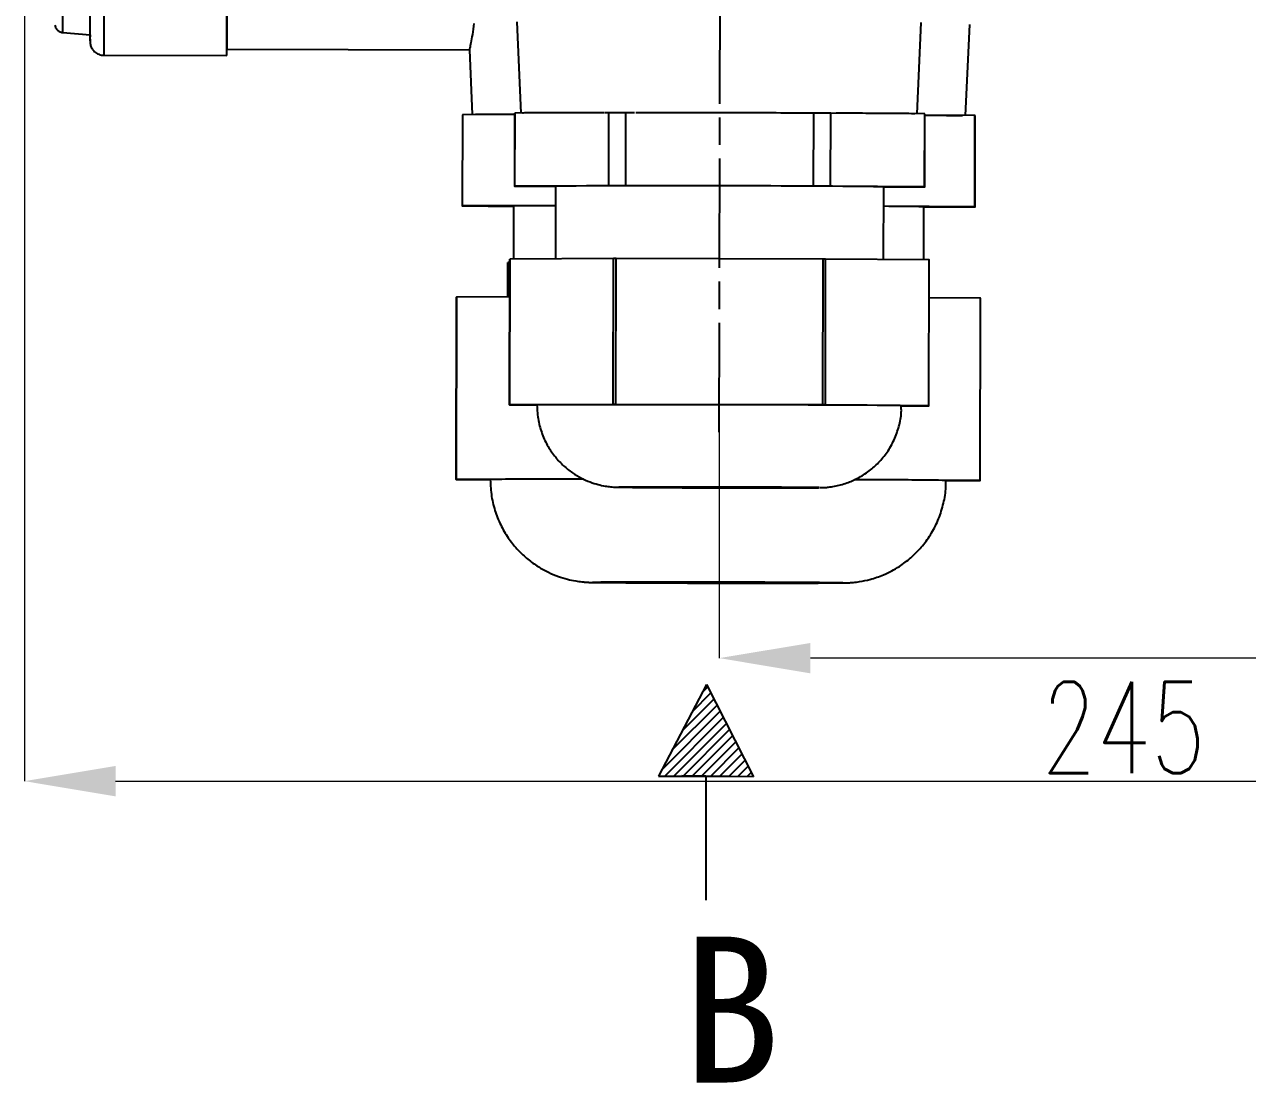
# Model space of a CAD drawing. Header units: millimetres. Extents: x 2104 to 4053, y 855 to 2233.
# Drawn here: x 2449.2 to 2583.3, y 1831.5 to 1947.5 of the extents above; entities that cross this region are included whole.
import ezdxf

# ---------------------------------------------------------------- set-up
doc = ezdxf.new("R2010")
doc.units = ezdxf.units.MM
doc.linetypes.add('AM_ISO08W050', pattern=[18, 12, -1.5, 3, -1.5])
for name, color, linetype, lineweight in [('AM_7', 4, 'AM_ISO08W050', 25), ('文字', 7, 'Continuous', 13), ('标注', 3, 'Continuous', 13)]:
    doc.layers.add(name, color=color, linetype=linetype, lineweight=lineweight)
doc.layers.add('layer 1', color=7, linetype='Continuous')
doc.styles.add('SLDTEXTSTYLE1', font='txt.shx', dxfattribs={"width": 0.7, "bigfont": 'gbcbig.shx'})
doc.styles.add('STYLE1', font='txt.shx', dxfattribs={"width": 0.8, "height": 3, "bigfont": 'hzdx.shx'})
doc.dimstyles.new('SLDDIMSTYLE12$0', dxfattribs={"dimtxt": 12, "dimasz": 10, "dimexe": 0, "dimexo": 0.0625, "dimgap": 0.875, "dimtad": 1, "dimdec": 1, "dimlfac": 1.8, "dimrnd": 1e-09, "dimzin": 12, "dimdsep": 46, "dimtxsty": 'SLDTEXTSTYLE1', "dimcen": 0.09, "dimdle": 8.16, "dimclrd": 3, "dimclre": 3, "dimadec": 0, "dimazin": 3, "dimtfac": 1, "dimtdec": 1, "dimtofl": 0, "dimtmove": 0, "dimatfit": 3, "dimfxl": 0, "dimfrac": 2, "dimtolj": 1, "dimlwd": 5, "dimlwe": 5, "dimarcsym": 0})

# ---------------------------------------------------------------- blocks, each defined once
blk = doc.blocks.new('*D59')
at = {"layer": 'Defpoints', "color": 0, "transparency": 16777216}
for p in [(2449.16, 2012.18), (2690.3, 1916.69), (2690.3, 1864.56)]:
    blk.add_point(p, dxfattribs=at)
at = {"layer": '标注', "color": 3, "lineweight": 5, "transparency": 16777216}
blk.add_line((2449.16, 2012.12), (2449.16, 1864.56), dxfattribs=at)
at = {"layer": '标注', "color": 3, "linetype": 'Continuous', "lineweight": 5, "transparency": 16777216}
for p, q in [((2690.3, 1916.62), (2690.3, 1864.56)), ((2459.16, 1864.56), (2680.3, 1864.56))]:
    blk.add_line(p, q, dxfattribs=at)
at = {"layer": '标注', "color": 3, "transparency": 16777216}
for points in [[(2459.16, 1866.23), (2459.16, 1862.89), (2449.16, 1864.56)], [(2680.3, 1866.23), (2680.3, 1862.89), (2690.3, 1864.56)]]:
    blk.add_solid(points, dxfattribs=at)
at = {"layer": '标注', "color": 0, "transparency": 16777216, "insert": (2569.73, 1870.44), "char_height": 10, "attachment_point": 5, "style": 'SLDTEXTSTYLE1'}
blk.add_mtext('\\A1;245', dxfattribs=at)
blk = doc.blocks.new('*D74')
at = {"layer": 'Defpoints', "color": 0, "transparency": 16777216}
for p in [(2690.3, 1916.69), (2525.38, 1905.83), (2525.38, 1878.05)]:
    blk.add_point(p, dxfattribs=at)
at = {"layer": '标注', "color": 3, "lineweight": 5, "transparency": 16777216}
blk.add_line((2690.3, 1916.62), (2690.3, 1878.05), dxfattribs=at)
at = {"layer": '标注', "color": 3, "linetype": 'Continuous', "lineweight": 5, "transparency": 16777216}
for p, q in [((2525.38, 1905.76), (2525.38, 1878.05)), ((2680.3, 1878.05), (2535.38, 1878.05))]:
    blk.add_line(p, q, dxfattribs=at)
at = {"layer": '标注', "color": 3, "transparency": 16777216}
for points in [[(2535.38, 1879.71), (2535.38, 1876.38), (2525.38, 1878.05)], [(2680.3, 1879.71), (2680.3, 1876.38), (2690.3, 1878.05)]]:
    blk.add_solid(points, dxfattribs=at)
at = {"layer": '标注', "color": 0, "transparency": 16777216, "insert": (2607.84, 1883.92), "char_height": 10, "attachment_point": 5, "style": 'SLDTEXTSTYLE1'}
blk.add_mtext('\\A1;165', dxfattribs=at)

msp = doc.modelspace()

# ---------------------------------------------------------------- hatches: boundary and pattern name
at = {"layer": 'layer 1'}
h = msp.add_hatch(dxfattribs=at)
h.set_pattern_fill('ANSI31', color=256, scale=0.225)
h.set_pattern_definition([(45, (-4593.68635, 3074.7215), (-0.50513941, 0.50513941), [])])
h.paths.add_polyline_path([(2523.985, 1875.157), (2518.706, 1865.122), (2523.917, 1865.122), (2529.128, 1865.051)])

# ---------------------------------------------------------------- linework, layer by layer
at = {"color": 7, "linetype": 'Continuous', "lineweight": 25}
for p, q in [((2503.185, 1947.806), (2503.603, 1937.811)), ((2547.07, 1937.73), (2547.525, 1947.723)), ((2552.4, 1937.535), (2552.855, 1947.523)), ((2453.365, 1946.653), (2456.352, 1946.386)), ((2457.848, 1944.157), (2471.348, 1944.132)), ((2471.354, 1944.808), (2497.975, 1944.758)), ((2497.975, 1944.757), (2498.272, 1937.637)), ((2497.211, 1937.629), (2497.192, 1927.629)), ((2497.224, 1927.633), (2497.243, 1937.633)), ((2502.938, 1937.653), (2497.243, 1937.633)), ((2502.938, 1937.805), (2502.923, 1929.805)), ((2502.949, 1929.809), (2502.964, 1937.809)), ((2512.72, 1937.844), (2502.964, 1937.809)), ((2513.272, 1937.846), (2512.789, 1937.844)), ((2513.257, 1929.846), (2513.272, 1937.846)), ((2515.116, 1929.845), (2515.131, 1937.845)), ((2516.062, 1937.844), (2515.131, 1937.845)), ((2534.446, 1937.809), (2516.227, 1937.843)), ((2535.746, 1937.807), (2534.61, 1937.809)), ((2535.731, 1929.807), (2535.746, 1937.807)), ((2537.59, 1929.8), (2537.605, 1937.8)), ((2547.913, 1937.724), (2537.605, 1937.8)), ((2547.898, 1929.724), (2547.913, 1937.724)), ((2547.923, 1929.721), (2547.938, 1937.721)), ((2553.429, 1937.527), (2547.938, 1937.568)), ((2553.41, 1927.528), (2553.429, 1937.527)), ((2553.442, 1927.523), (2553.461, 1937.523)), ((2513.257, 1929.846), (2502.949, 1929.809)), ((2502.949, 1929.802), (2507.423, 1929.769)), ((2507.423, 1929.797), (2507.408, 1921.825)), ((2535.731, 1929.807), (2515.116, 1929.845)), ((2547.898, 1929.724), (2537.59, 1929.8)), ((2543.408, 1921.757), (2543.423, 1929.729)), ((2543.423, 1929.702), (2547.898, 1929.718)), ((2507.419, 1927.67), (2497.224, 1927.633)), ((2497.224, 1927.625), (2502.817, 1927.584)), ((2502.817, 1927.618), (2502.807, 1921.808)), ((2553.41, 1927.528), (2543.419, 1927.601)), ((2547.806, 1921.725), (2547.817, 1927.534)), ((2547.817, 1927.499), (2553.41, 1927.519)), ((2502.195, 1917.651), (2502.202, 1921.429)), ((2502.202, 1921.428), (2502.195, 1917.651)), ((2502.408, 1921.43), (2502.202, 1921.429)), ((2502.408, 1921.806), (2502.378, 1905.807)), ((2502.379, 1905.807), (2502.409, 1921.807)), ((2513.767, 1921.847), (2502.409, 1921.807)), ((2513.737, 1905.848), (2513.767, 1921.847)), ((2514.021, 1905.848), (2514.051, 1921.847)), ((2536.766, 1921.805), (2514.051, 1921.847)), ((2536.736, 1905.805), (2536.766, 1921.805)), ((2537.02, 1905.804), (2537.05, 1921.804)), ((2548.408, 1921.72), (2537.05, 1921.804)), ((2548.378, 1905.72), (2548.408, 1921.72)), ((2548.378, 1905.721), (2548.408, 1921.72)), ((2496.549, 1917.63), (2496.511, 1897.63)), ((2496.512, 1897.631), (2496.549, 1917.631)), ((2502.401, 1917.652), (2496.549, 1917.631)), ((2554.048, 1917.523), (2548.401, 1917.564)), ((2554.01, 1897.523), (2554.048, 1917.523)), ((2554.011, 1897.522), (2554.049, 1917.522)), ((2508.058, 1905.827), (2502.379, 1905.807)), ((2502.379, 1905.806), (2505.379, 1905.784)), ((2513.737, 1905.848), (2508.058, 1905.827)), ((2525.378, 1905.826), (2514.021, 1905.848)), ((2536.736, 1905.805), (2525.378, 1905.826)), ((2542.699, 1905.762), (2537.02, 1905.804)), ((2548.378, 1905.721), (2542.699, 1905.762)), ((2545.338, 1905.709), (2548.378, 1905.72)), ((2503.61, 1897.656), (2496.512, 1897.631)), ((2496.512, 1897.63), (2500.262, 1897.602)), ((2510.488, 1897.681), (2503.61, 1897.656)), ((2546.912, 1897.575), (2540.221, 1897.624)), ((2554.01, 1897.523), (2546.912, 1897.575)), ((2550.219, 1897.508), (2554.01, 1897.522)), ((2514.39, 1896.786), (2514.361, 1896.784)), ((2514.361, 1896.784), (2514.504, 1896.778)), ((2511.54, 1886.356), (2511.49, 1886.352))]:
    msp.add_line(p, q, dxfattribs=at)
at = {"color": 7, "linetype": 'Continuous', "lineweight": 25, "flags": 128}
for points in [[(2456.35, 1946.386), (2456.35, 1946.337), (2456.352, 1946.16), (2456.354, 1946.337), (2456.358, 1946.857), (2456.361, 1947.683), (2456.364, 1948.76), (2456.368, 1950.014), (2456.37, 1951.36), (2456.373, 1952.706), (2456.374, 1953.96), (2456.375, 1955.037), (2456.374, 1955.863), (2456.373, 1956.383), (2456.371, 1956.56), (2456.371, 1956.56)], [(2457.868, 1948.826), (2457.864, 1947.282), (2457.86, 1945.977), (2457.855, 1944.986), (2457.851, 1944.368), (2457.848, 1944.157), (2457.848, 1944.157)], [(2456.347, 1946.386), (2456.348, 1946.119), (2456.348, 1946.118)], [(2456.348, 1946.118), (2456.35, 1945.712), (2456.352, 1945.712), (2456.355, 1946.074)], [(2515.131, 1937.845), (2514.893, 1937.845), (2514.657, 1937.846), (2514.422, 1937.846), (2514.189, 1937.846), (2513.957, 1937.846), (2513.727, 1937.846), (2513.499, 1937.846), (2513.272, 1937.846)], [(2537.605, 1937.8), (2537.378, 1937.801), (2537.15, 1937.802), (2536.92, 1937.802), (2536.688, 1937.803), (2536.455, 1937.804), (2536.22, 1937.805), (2535.984, 1937.806), (2535.746, 1937.807)], [(2502.949, 1929.809), (2502.938, 1929.808), (2502.93, 1929.807), (2502.925, 1929.806), (2502.923, 1929.805), (2502.925, 1929.805), (2502.93, 1929.804), (2502.938, 1929.803), (2502.949, 1929.802)], [(2515.116, 1929.845), (2514.878, 1929.846), (2514.642, 1929.846), (2514.407, 1929.846), (2514.173, 1929.846), (2513.942, 1929.846), (2513.712, 1929.846), (2513.484, 1929.846), (2513.257, 1929.846)], [(2537.59, 1929.8), (2537.363, 1929.801), (2537.135, 1929.802), (2536.905, 1929.802), (2536.673, 1929.803), (2536.44, 1929.804), (2536.205, 1929.805), (2535.969, 1929.806), (2535.731, 1929.807)], [(2547.898, 1929.718), (2547.909, 1929.718), (2547.917, 1929.719), (2547.922, 1929.72), (2547.923, 1929.721), (2547.922, 1929.722), (2547.917, 1929.723), (2547.909, 1929.723), (2547.898, 1929.724)], [(2497.224, 1927.633), (2497.21, 1927.632), (2497.2, 1927.631), (2497.194, 1927.63), (2497.192, 1927.629), (2497.194, 1927.628), (2497.2, 1927.627), (2497.21, 1927.626), (2497.224, 1927.625)], [(2553.41, 1927.519), (2553.424, 1927.52), (2553.434, 1927.521), (2553.44, 1927.522), (2553.442, 1927.523), (2553.44, 1927.524), (2553.434, 1927.525), (2553.424, 1927.526), (2553.41, 1927.528)], [(2514.051, 1921.847), (2514.015, 1921.847), (2513.979, 1921.847), (2513.944, 1921.847), (2513.908, 1921.847), (2513.873, 1921.847), (2513.838, 1921.847), (2513.802, 1921.847), (2513.767, 1921.847)], [(2537.05, 1921.804), (2537.015, 1921.804), (2536.979, 1921.804), (2536.944, 1921.804), (2536.908, 1921.804), (2536.873, 1921.804), (2536.837, 1921.805), (2536.802, 1921.805), (2536.766, 1921.805)], [(2514.021, 1905.848), (2513.985, 1905.848), (2513.949, 1905.848), (2513.914, 1905.848), (2513.878, 1905.848), (2513.843, 1905.848), (2513.808, 1905.848), (2513.772, 1905.848), (2513.737, 1905.848)], [(2537.02, 1905.804), (2536.985, 1905.804), (2536.949, 1905.804), (2536.914, 1905.804), (2536.878, 1905.804), (2536.843, 1905.805), (2536.807, 1905.805), (2536.772, 1905.805), (2536.736, 1905.805)], [(2545.378, 1905.726), (2545.378, 1905.726), (2545.207, 1905.734), (2544.697, 1905.743), (2543.856, 1905.753), (2542.699, 1905.762)], [(2515.144, 1896.783), (2515.329, 1896.776), (2515.876, 1896.769), (2516.766, 1896.762), (2517.967, 1896.755), (2519.435, 1896.748), (2521.117, 1896.742), (2522.953, 1896.737), (2524.875, 1896.732), (2526.815, 1896.729), (2528.703, 1896.727), (2530.47, 1896.726), (2532.052, 1896.726), (2533.393, 1896.728), (2534.443, 1896.732), (2535.165, 1896.736), (2535.532, 1896.741), (2535.532, 1896.747), (2535.165, 1896.754), (2534.443, 1896.761), (2533.393, 1896.768), (2532.052, 1896.775), (2530.47, 1896.782), (2528.703, 1896.787), (2526.815, 1896.792), (2524.875, 1896.796), (2522.953, 1896.799), (2521.117, 1896.801), (2519.435, 1896.801), (2517.967, 1896.799), (2516.766, 1896.797), (2515.876, 1896.793), (2515.329, 1896.788), (2515.144, 1896.783)], [(2536.228, 1896.738), (2536.317, 1896.74), (2536.332, 1896.745)], [(2511.49, 1886.352), (2511.668, 1886.345), (2511.75, 1886.343)], [(2512.468, 1886.35), (2512.652, 1886.343), (2513.198, 1886.336), (2514.09, 1886.328), (2515.303, 1886.32), (2516.802, 1886.312), (2518.544, 1886.305), (2520.478, 1886.298), (2522.549, 1886.292), (2524.698, 1886.287), (2526.862, 1886.283), (2528.98, 1886.281), (2530.99, 1886.28), (2532.834, 1886.28), (2534.46, 1886.281), (2535.821, 1886.284), (2536.878, 1886.288), (2537.599, 1886.293), (2537.965, 1886.299), (2537.965, 1886.306), (2537.599, 1886.313), (2536.878, 1886.321), (2535.821, 1886.329), (2534.46, 1886.337), (2532.834, 1886.344), (2530.99, 1886.351), (2528.98, 1886.358), (2526.862, 1886.363), (2524.698, 1886.368), (2522.549, 1886.371), (2520.478, 1886.373), (2518.544, 1886.373), (2516.802, 1886.372), (2515.303, 1886.37), (2514.09, 1886.367), (2513.198, 1886.362), (2512.652, 1886.357), (2512.468, 1886.35)], [(2538.778, 1886.293), (2538.945, 1886.297), (2538.945, 1886.304), (2538.931, 1886.305)]]:
    msp.add_lwpolyline(points, dxfattribs=at)
at = {"color": 7, "linetype": 'Continuous', "lineweight": 25}
msp.add_circle((2649.796, 2035.183), 94.663, dxfattribs=at)
for centre, radius, start, end in [((2649.518, 2034.814), 99, 189.79776, 259.98721), ((2649.777, 2035.146), 98.897, 189.98805, 260.15852), ((2649.794, 2035.178), 98.358, 189.97103, 260.17554), ((2649.797, 2035.184), 96.56, 189.97103, 260.17554), ((1307.55, 1953.551), 1148.825, 359.642663, 0.141399), ((1364.609, 1953.443), 1088.777, 359.642663, 0.141399), ((1482.613, 1951.178), 973.755, 359.699687, 359.892774), ((1943.104, 1948.768), 528.264, 359.49715, 0.00348), ((2497.24, 1937.533), 0.1, 88.14259, 106.6726), ((2502.962, 1937.729), 0.0802, 88.14259, 106.6726), ((2547.916, 1937.654), 0.0702, 71.77555, 92.98046), ((2553.434, 1937.44), 0.0878, 71.77555, 92.98046), ((2521.239, -297.275), 2227.115, 89.429259, 90.355422), ((2506.823, 1698.764), 228.89, 89.8507, 91.00272), ((2543.088, 1706.459), 221.126, 88.77453, 89.91419), ((2548.408, 1921.72), 0.000516, 268.25223, 91.64011), ((2496.55, 1917.63), 0.000993, 102.03411, 160.71318), ((2554.048, 1917.522), 0.000945, 17.40058, 79.46871), ((2502.379, 1905.807), 0.000516, 88.25223, 271.64011), ((2507.569, 1819.596), 86.233, 89.67516, 91.45567), ((2516.489, -1821.066), 3726.902, 89.863332, 90.12961), ((2520.262, -1821.113), 3726.943, 89.655072, 89.921349), ((2548.378, 1905.72), 0.000516, 268.25223, 91.64011), ((2496.512, 1897.63), 0.000645, 88.25223, 271.64011), ((2502.999, 1789.86), 107.798, 89.6752, 91.45559), ((2511.032, -547.106), 2444.773, 90.014051, 90.173933), ((2530.441, -524.066), 2421.697, 89.610306, 89.76716), ((2547.118, 1789.779), 107.796, 88.32904, 90.10951), ((2554.01, 1897.522), 0.000645, 268.25223, 91.64011), ((2522.667, 461.965), 1434.846, 89.454339, 90.330503), ((2528.475, 3558.564), 1661.844, 269.518311, 270.267301), ((2521.655, -30.875), 1917.258, 89.483696, 90.302264), ((2529.214, 4022.985), 2136.713, 269.531711, 270.256472)]:
    msp.add_arc(centre, radius, start, end, dxfattribs=at)
msp.add_open_spline([(2471.358, 1949.497), (2471.357, 1948.838), (2471.355, 1947.519), (2471.352, 1946.021), (2471.35, 1945.006), (2471.35, 1944.874), (2471.349, 1944.808)], degree=3, dxfattribs=at)
for points, knots in [([(2452.483, 1947.441), (2452.501, 1947.37), (2452.543, 1947.194), (2452.72, 1946.943), (2452.995, 1946.745), (2453.233, 1946.646), (2453.36, 1946.656), (2453.369, 1946.657)], [0, 0, 0, 0, 0.1739277, 0.4278526, 0.6990219, 0.9792164, 1, 1, 1, 1]), ([(2498.463, 1947.644), (2498.407, 1947.222), (2498.295, 1946.378), (2498.125, 1945.477), (2498, 1944.875), (2497.983, 1944.797), (2497.975, 1944.758)], [0, 0, 0, 0, 0.2498463, 0.5004332, 0.7504305, 1, 1, 1, 1]), ([(2456.348, 1946.125), (2456.348, 1946.104), (2456.348, 1945.863), (2456.349, 1945.74), (2456.35, 1945.65), (2456.351, 1945.607), (2456.354, 1945.557), (2456.362, 1945.46), (2456.399, 1945.24), (2456.517, 1944.935), (2456.778, 1944.573), (2457.177, 1944.29), (2457.574, 1944.144), (2457.8, 1944.171), (2457.848, 1944.177)], [0, 0, 0, 0, 0.02949211, 0.33254161, 0.43639634, 0.47260676, 0.49258017, 0.50930153, 0.55090499, 0.64045446, 0.72882023, 0.84741485, 0.96764431, 1, 1, 1, 1]), ([(2502.938, 1937.664), (2502.521, 1937.663), (2501.22, 1937.66), (2499.797, 1937.652), (2498.78, 1937.644), (2498.64, 1937.639), (2498.622, 1937.638)], [0, 0, 0, 0, 0.17997967, 0.56093249, 0.94188532, 1, 1, 1, 1]), ([(2512.72, 1937.844), (2511.772, 1937.843), (2509.691, 1937.842), (2507.151, 1937.837), (2505.151, 1937.829), (2504, 1937.82), (2503.85, 1937.813), (2503.798, 1937.811)], [0, 0, 0, 0, 0.1912715, 0.4202331, 0.6491947, 0.8781563, 1, 1, 1, 1]), ([(2537.508, 1937.798), (2537.475, 1937.798), (2536.347, 1937.803), (2533.669, 1937.812), (2529.615, 1937.824), (2525.328, 1937.833), (2521.09, 1937.84), (2517.995, 1937.843), (2516.489, 1937.843), (2516.227, 1937.843)], [0, 0, 0, 0, 0.0056372, 0.1964594, 0.3872817, 0.5781039, 0.7689261, 0.9597483, 1, 1, 1, 1]), ([(2546.832, 1937.732), (2546.787, 1937.734), (2546.64, 1937.74), (2545.517, 1937.753), (2543.521, 1937.768), (2541.05, 1937.783), (2539.053, 1937.791), (2538.188, 1937.795)], [0, 0, 0, 0, 0.102677, 0.3410708, 0.5794646, 0.8178584, 1, 1, 1, 1]), ([(2547.938, 1937.579), (2548.324, 1937.577), (2549.577, 1937.569), (2550.942, 1937.555), (2551.924, 1937.544), (2552.051, 1937.538), (2552.065, 1937.537)], [0, 0, 0, 0, 0.1740032, 0.5643647, 0.9547261, 1, 1, 1, 1]), ([(2505.378, 1905.792), (2505.409, 1905.225), (2505.467, 1904.133), (2505.917, 1902.601), (2506.555, 1901.255), (2507.355, 1900.101), (2508.261, 1899.141), (2509.227, 1898.372), (2510.208, 1897.783), (2511.16, 1897.36), (2512.038, 1897.079), (2512.79, 1896.916), (2513.37, 1896.836), (2513.752, 1896.804), (2513.964, 1896.792), (2514.123, 1896.785), (2514.232, 1896.782), (2514.303, 1896.781), (2514.33, 1896.78)], [0, 0, 0, 0, 0.1133425, 0.2183903, 0.3172287, 0.4104737, 0.4983061, 0.5805998, 0.6569561, 0.7266867, 0.7887391, 0.8413933, 0.8810494, 0.9070619, 0.9248469, 0.9443045, 0.9783428, 1, 1, 1, 1]), ([(2536.416, 1896.74), (2536.458, 1896.74), (2536.541, 1896.742), (2536.698, 1896.746), (2536.974, 1896.76), (2537.424, 1896.797), (2538.25, 1896.918), (2539.339, 1897.208), (2540.63, 1897.768), (2541.809, 1898.517), (2542.902, 1899.488), (2543.831, 1900.622), (2544.598, 1901.962), (2545.118, 1903.447), (2545.379, 1904.726), (2545.348, 1905.491), (2545.338, 1905.725)], [0, 0, 0, 0, 0.0337499, 0.0678468, 0.088896, 0.1183613, 0.1642212, 0.2579726, 0.3440946, 0.4467377, 0.5374057, 0.6370212, 0.7404961, 0.8461457, 0.9529083, 1, 1, 1, 1]), ([(2500.261, 1897.613), (2500.29, 1896.996), (2500.346, 1895.783), (2500.792, 1894.05), (2501.45, 1892.476), (2502.295, 1891.086), (2503.274, 1889.89), (2504.345, 1888.891), (2505.465, 1888.083), (2506.591, 1887.46), (2507.68, 1887.004), (2508.688, 1886.697), (2509.555, 1886.513), (2510.229, 1886.42), (2510.691, 1886.38), (2510.964, 1886.363), (2511.164, 1886.355), (2511.358, 1886.349), (2511.487, 1886.347), (2511.569, 1886.345)], [0, 0, 0, 0, 0.0963058, 0.1893791, 0.2778809, 0.3622221, 0.4425328, 0.5187493, 0.5906334, 0.6577628, 0.7194943, 0.7748731, 0.8222878, 0.8583636, 0.882481, 0.9003796, 0.9185243, 0.948509, 1, 1, 1, 1]), ([(2538.985, 1886.295), (2539.053, 1886.296), (2539.171, 1886.298), (2539.374, 1886.304), (2539.673, 1886.317), (2540.157, 1886.353), (2540.928, 1886.451), (2542.056, 1886.691), (2543.541, 1887.202), (2545.052, 1888.005), (2546.427, 1889.04), (2547.585, 1890.203), (2548.593, 1891.572), (2549.404, 1893.12), (2549.958, 1894.799), (2550.249, 1896.289), (2550.227, 1897.207), (2550.219, 1897.529)], [0, 0, 0, 0, 0.0436283, 0.0757059, 0.0982783, 0.1237154, 0.1613417, 0.2228413, 0.3067761, 0.4096861, 0.4927344, 0.5789681, 0.6690426, 0.7612674, 0.8547308, 0.948872, 1, 1, 1, 1])]:
    msp.add_open_spline(points, degree=3, knots=knots, dxfattribs=at)
at = {"layer": 'AM_7'}
msp.add_line((2525.372, 1902.826), (2525.599, 2008.826), dxfattribs=at)
at = {"layer": 'layer 1'}
for p, q in [((2523.985, 1875.157), (2518.706, 1865.122)), ((2523.985, 1875.157), (2529.128, 1865.051)), ((2518.706, 1865.122), (2526.565, 1865.122)), ((2529.128, 1865.051), (2521.269, 1865.158)), ((2523.917, 1865.122), (2523.917, 1851.527))]:
    msp.add_line(p, q, dxfattribs=at)

# ---------------------------------------------------------------- texts
at = {"layer": '文字', "insert": (2526.659, 1839.518), "char_height": 16, "width": 240, "attachment_point": 5, "style": 'STYLE1'}
msp.add_mtext('\\pt176;{\\fSimSun|b0|i0|c134|p2;\\W1;B}', dxfattribs=at)

# ---------------------------------------------------------------- dimensions: what is measured, and where the dimension line sits
at = {"layer": '标注'}
dim = msp.add_linear_dim(base=(2690.297, 1864.56), p1=(2449.159, 2012.182), p2=(2690.297, 1916.686), text='245', dimstyle='SLDDIMSTYLE12$0', override={"dimtxt": 10, "dimtdec": 3, "dimtzin": 0}, dxfattribs=at)
dim.commit()
dim.dimension.update_dxf_attribs({"geometry": '*D59', "text_midpoint": (2569.728, 1864.56), "dimtype": 160})
dim = msp.add_linear_dim(base=(2525.378, 1878.047), p1=(2690.297, 1916.686), p2=(2525.378, 1905.826), text='165', dimstyle='SLDDIMSTYLE12$0', override={"dimtxt": 10, "dimtdec": 3, "dimtzin": 0}, dxfattribs=at)
dim.commit()
dim.dimension.update_dxf_attribs({"geometry": '*D74', "text_midpoint": (2607.838, 1883.922)})

doc.saveas('drawing.dxf')
